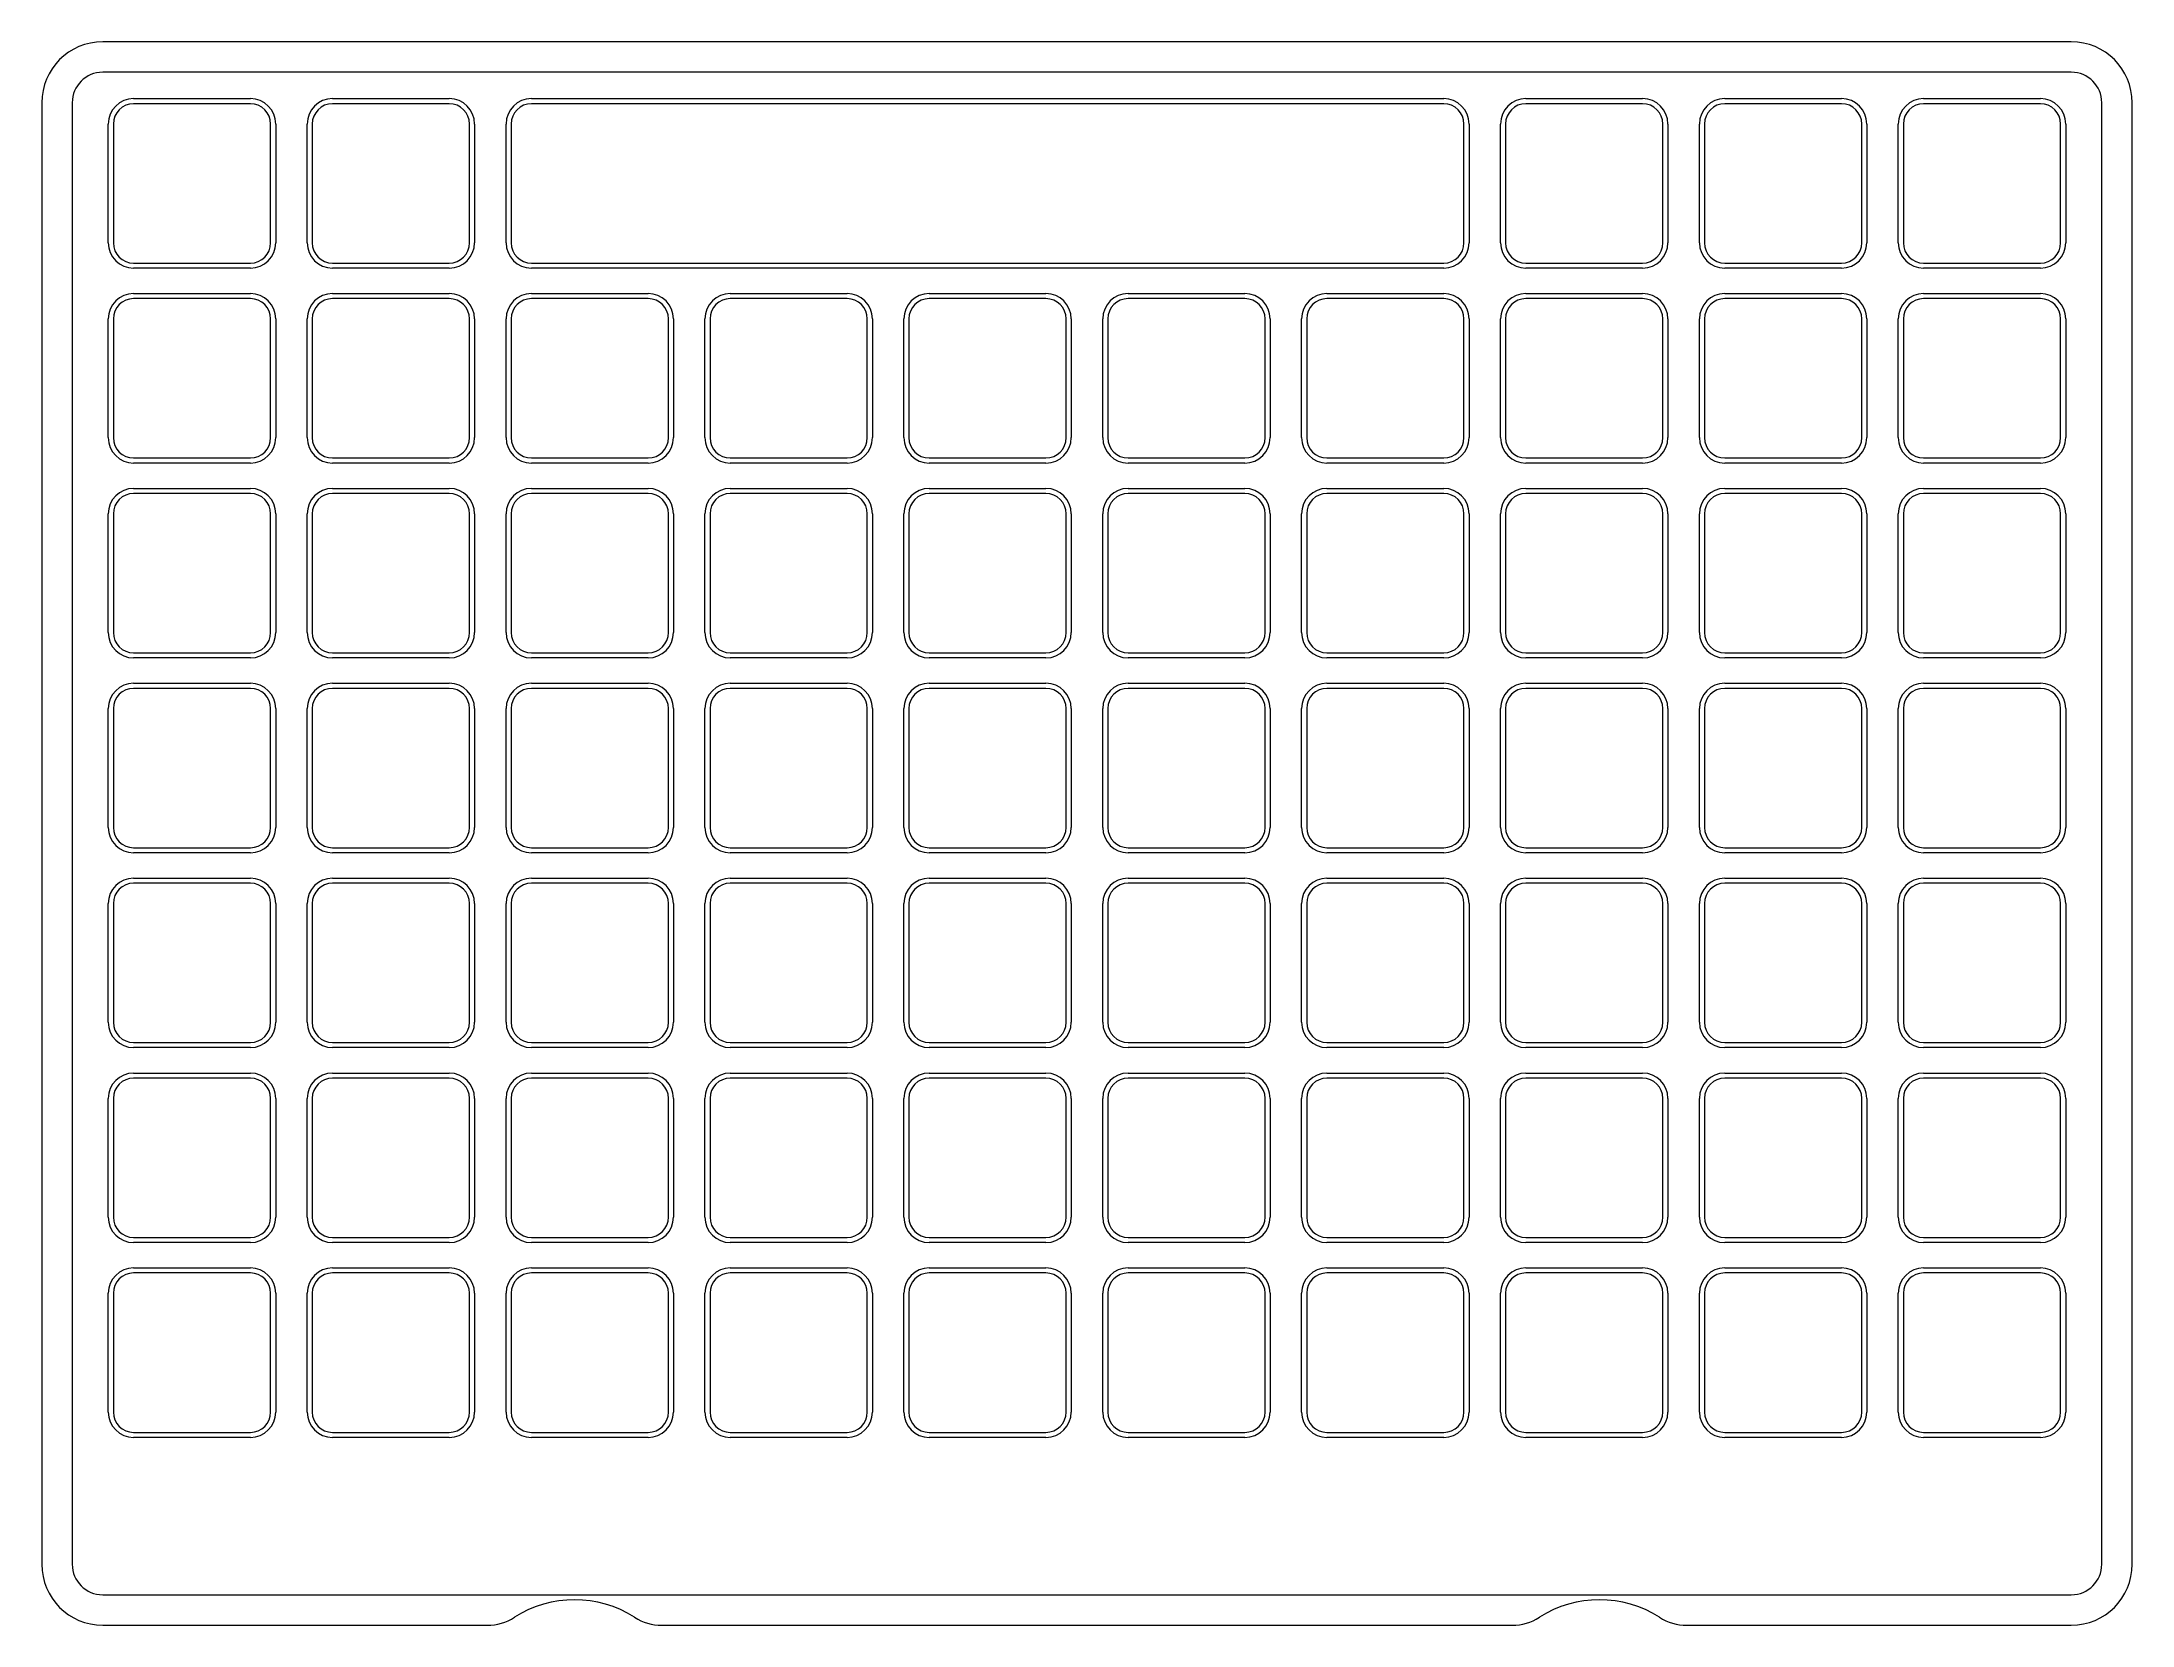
# Model space of a CAD drawing. Header units: millimetres. Extents: x -103 to 103, y -78 to 78.
import ezdxf

# ---------------------------------------------------------------- set-up
doc = ezdxf.new("R2010")
doc.units = ezdxf.units.MM

msp = doc.modelspace()

# ---------------------------------------------------------------- linework, layer by layer
at = {"color": 7, "linetype": 'Continuous', "lineweight": 15}
for p, q in [((97, 78), (-97, 78)), ((97, 75), (-97, 75)), ((-93.95, 72.4), (-82.45, 72.4)), ((-74.35, 72.4), (-62.85, 72.4)), ((-54.75, 72.4), (35.15, 72.4)), ((43.25, 72.4), (54.75, 72.4)), ((62.85, 72.4), (74.35, 72.4)), ((82.45, 72.4), (93.95, 72.4)), ((-103, 72), (-103, -72)), ((-100, 72), (-100, -72)), ((-82.45, 71.9), (-93.95, 71.9)), ((-62.85, 71.9), (-74.35, 71.9)), ((35.15, 71.9), (-54.75, 71.9)), ((54.75, 71.9), (43.25, 71.9)), ((74.35, 71.9), (62.85, 71.9)), ((93.95, 71.9), (82.45, 71.9)), ((100, -72), (100, 72)), ((103, -72), (103, 72)), ((-96.45, 58.2), (-96.45, 69.9)), ((-95.95, 69.9), (-95.95, 58.2)), ((-80.45, 58.2), (-80.45, 69.9)), ((-79.95, 69.9), (-79.95, 58.2)), ((-76.85, 58.2), (-76.85, 69.9)), ((-76.35, 69.9), (-76.35, 58.2)), ((-60.85, 58.2), (-60.85, 69.9)), ((-60.35, 69.9), (-60.35, 58.2)), ((-57.25, 58.2), (-57.25, 69.9)), ((-56.75, 69.9), (-56.75, 58.2)), ((37.15, 58.2), (37.15, 69.9)), ((37.65, 69.9), (37.65, 58.2)), ((40.75, 58.2), (40.75, 69.9)), ((41.25, 69.9), (41.25, 58.2)), ((56.75, 58.2), (56.75, 69.9)), ((57.25, 69.9), (57.25, 58.2)), ((60.35, 58.2), (60.35, 69.9)), ((60.85, 69.9), (60.85, 58.2)), ((76.35, 58.2), (76.35, 69.9)), ((76.85, 69.9), (76.85, 58.2)), ((79.95, 58.2), (79.95, 69.9)), ((80.45, 69.9), (80.45, 58.2)), ((95.95, 58.2), (95.95, 69.9)), ((96.45, 69.9), (96.45, 58.2)), ((-93.95, 56.2), (-82.45, 56.2)), ((-82.45, 55.7), (-93.95, 55.7)), ((-74.35, 56.2), (-62.85, 56.2)), ((-62.85, 55.7), (-74.35, 55.7)), ((-54.75, 56.2), (35.15, 56.2)), ((35.15, 55.7), (-54.75, 55.7)), ((43.25, 56.2), (54.75, 56.2)), ((54.75, 55.7), (43.25, 55.7)), ((62.85, 56.2), (74.35, 56.2)), ((74.35, 55.7), (62.85, 55.7)), ((82.45, 56.2), (93.95, 56.2)), ((93.95, 55.7), (82.45, 55.7)), ((-93.95, 53.2), (-82.45, 53.2)), ((-82.45, 52.7), (-93.95, 52.7)), ((-74.35, 53.2), (-62.85, 53.2)), ((-62.85, 52.7), (-74.35, 52.7)), ((-54.75, 53.2), (-43.25, 53.2)), ((-43.25, 52.7), (-54.75, 52.7)), ((-35.15, 53.2), (-23.65, 53.2)), ((-23.65, 52.7), (-35.15, 52.7)), ((-15.55, 53.2), (-4.05, 53.2)), ((-4.05, 52.7), (-15.55, 52.7)), ((4.05, 53.2), (15.55, 53.2)), ((15.55, 52.7), (4.05, 52.7)), ((23.65, 53.2), (35.15, 53.2)), ((35.15, 52.7), (23.65, 52.7)), ((43.25, 53.2), (54.75, 53.2)), ((54.75, 52.7), (43.25, 52.7)), ((62.85, 53.2), (74.35, 53.2)), ((74.35, 52.7), (62.85, 52.7)), ((82.45, 53.2), (93.95, 53.2)), ((93.95, 52.7), (82.45, 52.7)), ((-96.45, 39), (-96.45, 50.7)), ((-95.95, 50.7), (-95.95, 39)), ((-80.45, 39), (-80.45, 50.7)), ((-79.95, 50.7), (-79.95, 39)), ((-76.85, 39), (-76.85, 50.7)), ((-76.35, 50.7), (-76.35, 39)), ((-60.85, 39), (-60.85, 50.7)), ((-60.35, 50.7), (-60.35, 39)), ((-57.25, 39), (-57.25, 50.7)), ((-56.75, 50.7), (-56.75, 39)), ((-41.25, 39), (-41.25, 50.7)), ((-40.75, 50.7), (-40.75, 39)), ((-37.65, 39), (-37.65, 50.7)), ((-37.15, 50.7), (-37.15, 39)), ((-21.65, 39), (-21.65, 50.7)), ((-21.15, 50.7), (-21.15, 39)), ((-18.05, 39), (-18.05, 50.7)), ((-17.55, 50.7), (-17.55, 39)), ((-2.05, 39), (-2.05, 50.7)), ((-1.55, 50.7), (-1.55, 39)), ((1.55, 39), (1.55, 50.7)), ((2.05, 50.7), (2.05, 39)), ((17.55, 39), (17.55, 50.7)), ((18.05, 50.7), (18.05, 39)), ((21.15, 39), (21.15, 50.7)), ((21.65, 50.7), (21.65, 39)), ((37.15, 39), (37.15, 50.7)), ((37.65, 50.7), (37.65, 39)), ((40.75, 39), (40.75, 50.7)), ((41.25, 50.7), (41.25, 39)), ((56.75, 39), (56.75, 50.7)), ((57.25, 50.7), (57.25, 39)), ((60.35, 39), (60.35, 50.7)), ((60.85, 50.7), (60.85, 39)), ((76.35, 39), (76.35, 50.7)), ((76.85, 50.7), (76.85, 39)), ((79.95, 39), (79.95, 50.7)), ((80.45, 50.7), (80.45, 39)), ((95.95, 39), (95.95, 50.7)), ((96.45, 50.7), (96.45, 39)), ((-93.95, 37), (-82.45, 37)), ((-82.45, 36.5), (-93.95, 36.5)), ((-74.35, 37), (-62.85, 37)), ((-62.85, 36.5), (-74.35, 36.5)), ((-54.75, 37), (-43.25, 37)), ((-43.25, 36.5), (-54.75, 36.5)), ((-35.15, 37), (-23.65, 37)), ((-23.65, 36.5), (-35.15, 36.5)), ((-15.55, 37), (-4.05, 37)), ((-4.05, 36.5), (-15.55, 36.5)), ((4.05, 37), (15.55, 37)), ((15.55, 36.5), (4.05, 36.5)), ((23.65, 37), (35.15, 37)), ((35.15, 36.5), (23.65, 36.5)), ((43.25, 37), (54.75, 37)), ((54.75, 36.5), (43.25, 36.5)), ((62.85, 37), (74.35, 37)), ((74.35, 36.5), (62.85, 36.5)), ((82.45, 37), (93.95, 37)), ((93.95, 36.5), (82.45, 36.5)), ((-93.95, 34), (-82.45, 34)), ((-82.45, 33.5), (-93.95, 33.5)), ((-74.35, 34), (-62.85, 34)), ((-62.85, 33.5), (-74.35, 33.5)), ((-54.75, 34), (-43.25, 34)), ((-43.25, 33.5), (-54.75, 33.5)), ((-35.15, 34), (-23.65, 34)), ((-23.65, 33.5), (-35.15, 33.5)), ((-15.55, 34), (-4.05, 34)), ((-4.05, 33.5), (-15.55, 33.5)), ((4.05, 34), (15.55, 34)), ((15.55, 33.5), (4.05, 33.5)), ((23.65, 34), (35.15, 34)), ((35.15, 33.5), (23.65, 33.5)), ((43.25, 34), (54.75, 34)), ((54.75, 33.5), (43.25, 33.5)), ((62.85, 34), (74.35, 34)), ((74.35, 33.5), (62.85, 33.5)), ((82.45, 34), (93.95, 34)), ((93.95, 33.5), (82.45, 33.5)), ((-96.45, 19.8), (-96.45, 31.5)), ((-95.95, 31.5), (-95.95, 19.8)), ((-80.45, 19.8), (-80.45, 31.5)), ((-79.95, 31.5), (-79.95, 19.8)), ((-76.85, 19.8), (-76.85, 31.5)), ((-76.35, 31.5), (-76.35, 19.8)), ((-60.85, 19.8), (-60.85, 31.5)), ((-60.35, 31.5), (-60.35, 19.8)), ((-57.25, 19.8), (-57.25, 31.5)), ((-56.75, 31.5), (-56.75, 19.8)), ((-41.25, 19.8), (-41.25, 31.5)), ((-40.75, 31.5), (-40.75, 19.8)), ((-37.65, 19.8), (-37.65, 31.5)), ((-37.15, 31.5), (-37.15, 19.8)), ((-21.65, 19.8), (-21.65, 31.5)), ((-21.15, 31.5), (-21.15, 19.8)), ((-18.05, 19.8), (-18.05, 31.5)), ((-17.55, 31.5), (-17.55, 19.8)), ((-2.05, 19.8), (-2.05, 31.5)), ((-1.55, 31.5), (-1.55, 19.8)), ((1.55, 19.8), (1.55, 31.5)), ((2.05, 31.5), (2.05, 19.8)), ((17.55, 19.8), (17.55, 31.5)), ((18.05, 31.5), (18.05, 19.8)), ((21.15, 19.8), (21.15, 31.5)), ((21.65, 31.5), (21.65, 19.8)), ((37.15, 19.8), (37.15, 31.5)), ((37.65, 31.5), (37.65, 19.8)), ((40.75, 19.8), (40.75, 31.5)), ((41.25, 31.5), (41.25, 19.8)), ((56.75, 19.8), (56.75, 31.5)), ((57.25, 31.5), (57.25, 19.8)), ((60.35, 19.8), (60.35, 31.5)), ((60.85, 31.5), (60.85, 19.8)), ((76.35, 19.8), (76.35, 31.5)), ((76.85, 31.5), (76.85, 19.8)), ((79.95, 19.8), (79.95, 31.5)), ((80.45, 31.5), (80.45, 19.8)), ((95.95, 19.8), (95.95, 31.5)), ((96.45, 31.5), (96.45, 19.8)), ((-93.95, 17.8), (-82.45, 17.8)), ((-82.45, 17.3), (-93.95, 17.3)), ((-74.35, 17.8), (-62.85, 17.8)), ((-62.85, 17.3), (-74.35, 17.3)), ((-54.75, 17.8), (-43.25, 17.8)), ((-43.25, 17.3), (-54.75, 17.3)), ((-35.15, 17.8), (-23.65, 17.8)), ((-23.65, 17.3), (-35.15, 17.3)), ((-15.55, 17.8), (-4.05, 17.8)), ((-4.05, 17.3), (-15.55, 17.3)), ((4.05, 17.8), (15.55, 17.8)), ((15.55, 17.3), (4.05, 17.3)), ((23.65, 17.8), (35.15, 17.8)), ((35.15, 17.3), (23.65, 17.3)), ((43.25, 17.8), (54.75, 17.8)), ((54.75, 17.3), (43.25, 17.3)), ((62.85, 17.8), (74.35, 17.8)), ((74.35, 17.3), (62.85, 17.3)), ((82.45, 17.8), (93.95, 17.8)), ((93.95, 17.3), (82.45, 17.3)), ((-93.95, 14.8), (-82.45, 14.8)), ((-74.35, 14.8), (-62.85, 14.8)), ((-54.75, 14.8), (-43.25, 14.8)), ((-35.15, 14.8), (-23.65, 14.8)), ((-15.55, 14.8), (-4.05, 14.8)), ((4.05, 14.8), (15.55, 14.8)), ((23.65, 14.8), (35.15, 14.8)), ((43.25, 14.8), (54.75, 14.8)), ((62.85, 14.8), (74.35, 14.8)), ((82.45, 14.8), (93.95, 14.8)), ((-82.45, 14.3), (-93.95, 14.3)), ((-62.85, 14.3), (-74.35, 14.3)), ((-43.25, 14.3), (-54.75, 14.3)), ((-23.65, 14.3), (-35.15, 14.3)), ((-4.05, 14.3), (-15.55, 14.3)), ((15.55, 14.3), (4.05, 14.3)), ((35.15, 14.3), (23.65, 14.3)), ((54.75, 14.3), (43.25, 14.3)), ((74.35, 14.3), (62.85, 14.3)), ((93.95, 14.3), (82.45, 14.3)), ((-96.45, 0.6), (-96.45, 12.3)), ((-95.95, 12.3), (-95.95, 0.6)), ((-80.45, 0.6), (-80.45, 12.3)), ((-79.95, 12.3), (-79.95, 0.6)), ((-76.85, 0.6), (-76.85, 12.3)), ((-76.35, 12.3), (-76.35, 0.6)), ((-60.85, 0.6), (-60.85, 12.3)), ((-60.35, 12.3), (-60.35, 0.6)), ((-57.25, 0.6), (-57.25, 12.3)), ((-56.75, 12.3), (-56.75, 0.6)), ((-41.25, 0.6), (-41.25, 12.3)), ((-40.75, 12.3), (-40.75, 0.6)), ((-37.65, 0.6), (-37.65, 12.3)), ((-37.15, 12.3), (-37.15, 0.6)), ((-21.65, 0.6), (-21.65, 12.3)), ((-21.15, 12.3), (-21.15, 0.6)), ((-18.05, 0.6), (-18.05, 12.3)), ((-17.55, 12.3), (-17.55, 0.6)), ((-2.05, 0.6), (-2.05, 12.3)), ((-1.55, 12.3), (-1.55, 0.6)), ((1.55, 0.6), (1.55, 12.3)), ((2.05, 12.3), (2.05, 0.6)), ((17.55, 0.6), (17.55, 12.3)), ((18.05, 12.3), (18.05, 0.6)), ((21.15, 0.6), (21.15, 12.3)), ((21.65, 12.3), (21.65, 0.6)), ((37.15, 0.6), (37.15, 12.3)), ((37.65, 12.3), (37.65, 0.6)), ((40.75, 0.6), (40.75, 12.3)), ((41.25, 12.3), (41.25, 0.6)), ((56.75, 0.6), (56.75, 12.3)), ((57.25, 12.3), (57.25, 0.6)), ((60.35, 0.6), (60.35, 12.3)), ((60.85, 12.3), (60.85, 0.6)), ((76.35, 0.6), (76.35, 12.3)), ((76.85, 12.3), (76.85, 0.6)), ((79.95, 0.6), (79.95, 12.3)), ((80.45, 12.3), (80.45, 0.6)), ((95.95, 0.6), (95.95, 12.3)), ((96.45, 12.3), (96.45, 0.6)), ((-93.95, -1.4), (-82.45, -1.4)), ((-82.45, -1.9), (-93.95, -1.9)), ((-74.35, -1.4), (-62.85, -1.4)), ((-62.85, -1.9), (-74.35, -1.9)), ((-54.75, -1.4), (-43.25, -1.4)), ((-43.25, -1.9), (-54.75, -1.9)), ((-35.15, -1.4), (-23.65, -1.4)), ((-23.65, -1.9), (-35.15, -1.9)), ((-15.55, -1.4), (-4.05, -1.4)), ((-4.05, -1.9), (-15.55, -1.9)), ((4.05, -1.4), (15.55, -1.4)), ((15.55, -1.9), (4.05, -1.9)), ((23.65, -1.4), (35.15, -1.4)), ((35.15, -1.9), (23.65, -1.9)), ((43.25, -1.4), (54.75, -1.4)), ((54.75, -1.9), (43.25, -1.9)), ((62.85, -1.4), (74.35, -1.4)), ((74.35, -1.9), (62.85, -1.9)), ((82.45, -1.4), (93.95, -1.4)), ((93.95, -1.9), (82.45, -1.9)), ((-93.95, -4.4), (-82.45, -4.4)), ((-82.45, -4.9), (-93.95, -4.9)), ((-74.35, -4.4), (-62.85, -4.4)), ((-62.85, -4.9), (-74.35, -4.9)), ((-54.75, -4.4), (-43.25, -4.4)), ((-43.25, -4.9), (-54.75, -4.9)), ((-35.15, -4.4), (-23.65, -4.4)), ((-23.65, -4.9), (-35.15, -4.9)), ((-15.55, -4.4), (-4.05, -4.4)), ((-4.05, -4.9), (-15.55, -4.9)), ((4.05, -4.4), (15.55, -4.4)), ((15.55, -4.9), (4.05, -4.9)), ((23.65, -4.4), (35.15, -4.4)), ((35.15, -4.9), (23.65, -4.9)), ((43.25, -4.4), (54.75, -4.4)), ((54.75, -4.9), (43.25, -4.9)), ((62.85, -4.4), (74.35, -4.4)), ((74.35, -4.9), (62.85, -4.9)), ((82.45, -4.4), (93.95, -4.4)), ((93.95, -4.9), (82.45, -4.9)), ((-96.45, -18.6), (-96.45, -6.9)), ((-95.95, -6.9), (-95.95, -18.6)), ((-80.45, -18.6), (-80.45, -6.9)), ((-79.95, -6.9), (-79.95, -18.6)), ((-76.85, -18.6), (-76.85, -6.9)), ((-76.35, -6.9), (-76.35, -18.6)), ((-60.85, -18.6), (-60.85, -6.9)), ((-60.35, -6.9), (-60.35, -18.6)), ((-57.25, -18.6), (-57.25, -6.9)), ((-56.75, -6.9), (-56.75, -18.6)), ((-41.25, -18.6), (-41.25, -6.9)), ((-40.75, -6.9), (-40.75, -18.6)), ((-37.65, -18.6), (-37.65, -6.9)), ((-37.15, -6.9), (-37.15, -18.6)), ((-21.65, -18.6), (-21.65, -6.9)), ((-21.15, -6.9), (-21.15, -18.6)), ((-18.05, -18.6), (-18.05, -6.9)), ((-17.55, -6.9), (-17.55, -18.6)), ((-2.05, -18.6), (-2.05, -6.9)), ((-1.55, -6.9), (-1.55, -18.6)), ((1.55, -18.6), (1.55, -6.9)), ((2.05, -6.9), (2.05, -18.6)), ((17.55, -18.6), (17.55, -6.9)), ((18.05, -6.9), (18.05, -18.6)), ((21.15, -18.6), (21.15, -6.9)), ((21.65, -6.9), (21.65, -18.6)), ((37.15, -18.6), (37.15, -6.9)), ((37.65, -6.9), (37.65, -18.6)), ((40.75, -18.6), (40.75, -6.9)), ((41.25, -6.9), (41.25, -18.6)), ((56.75, -18.6), (56.75, -6.9)), ((57.25, -6.9), (57.25, -18.6)), ((60.35, -18.6), (60.35, -6.9)), ((60.85, -6.9), (60.85, -18.6)), ((76.35, -18.6), (76.35, -6.9)), ((76.85, -6.9), (76.85, -18.6)), ((79.95, -18.6), (79.95, -6.9)), ((80.45, -6.9), (80.45, -18.6)), ((95.95, -18.6), (95.95, -6.9)), ((96.45, -6.9), (96.45, -18.6)), ((-93.95, -20.6), (-82.45, -20.6)), ((-82.45, -21.1), (-93.95, -21.1)), ((-74.35, -20.6), (-62.85, -20.6)), ((-62.85, -21.1), (-74.35, -21.1)), ((-54.75, -20.6), (-43.25, -20.6)), ((-43.25, -21.1), (-54.75, -21.1)), ((-35.15, -20.6), (-23.65, -20.6)), ((-23.65, -21.1), (-35.15, -21.1)), ((-15.55, -20.6), (-4.05, -20.6)), ((-4.05, -21.1), (-15.55, -21.1)), ((4.05, -20.6), (15.55, -20.6)), ((15.55, -21.1), (4.05, -21.1)), ((23.65, -20.6), (35.15, -20.6)), ((35.15, -21.1), (23.65, -21.1)), ((43.25, -20.6), (54.75, -20.6)), ((54.75, -21.1), (43.25, -21.1)), ((62.85, -20.6), (74.35, -20.6)), ((74.35, -21.1), (62.85, -21.1)), ((82.45, -20.6), (93.95, -20.6)), ((93.95, -21.1), (82.45, -21.1)), ((-93.95, -23.6), (-82.45, -23.6)), ((-82.45, -24.1), (-93.95, -24.1)), ((-74.35, -23.6), (-62.85, -23.6)), ((-62.85, -24.1), (-74.35, -24.1)), ((-54.75, -23.6), (-43.25, -23.6)), ((-43.25, -24.1), (-54.75, -24.1)), ((-35.15, -23.6), (-23.65, -23.6)), ((-23.65, -24.1), (-35.15, -24.1)), ((-15.55, -23.6), (-4.05, -23.6)), ((-4.05, -24.1), (-15.55, -24.1)), ((4.05, -23.6), (15.55, -23.6)), ((15.55, -24.1), (4.05, -24.1)), ((23.65, -23.6), (35.15, -23.6)), ((35.15, -24.1), (23.65, -24.1)), ((43.25, -23.6), (54.75, -23.6)), ((54.75, -24.1), (43.25, -24.1)), ((62.85, -23.6), (74.35, -23.6)), ((74.35, -24.1), (62.85, -24.1)), ((82.45, -23.6), (93.95, -23.6)), ((93.95, -24.1), (82.45, -24.1)), ((-96.45, -37.8), (-96.45, -26.1)), ((-95.95, -26.1), (-95.95, -37.8)), ((-80.45, -37.8), (-80.45, -26.1)), ((-79.95, -26.1), (-79.95, -37.8)), ((-76.85, -37.8), (-76.85, -26.1)), ((-76.35, -26.1), (-76.35, -37.8)), ((-60.85, -37.8), (-60.85, -26.1)), ((-60.35, -26.1), (-60.35, -37.8)), ((-57.25, -37.8), (-57.25, -26.1)), ((-56.75, -26.1), (-56.75, -37.8)), ((-41.25, -37.8), (-41.25, -26.1)), ((-40.75, -26.1), (-40.75, -37.8)), ((-37.65, -37.8), (-37.65, -26.1)), ((-37.15, -26.1), (-37.15, -37.8)), ((-21.65, -37.8), (-21.65, -26.1)), ((-21.15, -26.1), (-21.15, -37.8)), ((-18.05, -37.8), (-18.05, -26.1)), ((-17.55, -26.1), (-17.55, -37.8)), ((-2.05, -37.8), (-2.05, -26.1)), ((-1.55, -26.1), (-1.55, -37.8)), ((1.55, -37.8), (1.55, -26.1)), ((2.05, -26.1), (2.05, -37.8)), ((17.55, -37.8), (17.55, -26.1)), ((18.05, -26.1), (18.05, -37.8)), ((21.15, -37.8), (21.15, -26.1)), ((21.65, -26.1), (21.65, -37.8)), ((37.15, -37.8), (37.15, -26.1)), ((37.65, -26.1), (37.65, -37.8)), ((40.75, -37.8), (40.75, -26.1)), ((41.25, -26.1), (41.25, -37.8)), ((56.75, -37.8), (56.75, -26.1)), ((57.25, -26.1), (57.25, -37.8)), ((60.35, -37.8), (60.35, -26.1)), ((60.85, -26.1), (60.85, -37.8)), ((76.35, -37.8), (76.35, -26.1)), ((76.85, -26.1), (76.85, -37.8)), ((79.95, -37.8), (79.95, -26.1)), ((80.45, -26.1), (80.45, -37.8)), ((95.95, -37.8), (95.95, -26.1)), ((96.45, -26.1), (96.45, -37.8)), ((-93.95, -39.8), (-82.45, -39.8)), ((-82.45, -40.3), (-93.95, -40.3)), ((-74.35, -39.8), (-62.85, -39.8)), ((-62.85, -40.3), (-74.35, -40.3)), ((-54.75, -39.8), (-43.25, -39.8)), ((-43.25, -40.3), (-54.75, -40.3)), ((-35.15, -39.8), (-23.65, -39.8)), ((-23.65, -40.3), (-35.15, -40.3)), ((-15.55, -39.8), (-4.05, -39.8)), ((-4.05, -40.3), (-15.55, -40.3)), ((4.05, -39.8), (15.55, -39.8)), ((15.55, -40.3), (4.05, -40.3)), ((23.65, -39.8), (35.15, -39.8)), ((35.15, -40.3), (23.65, -40.3)), ((43.25, -39.8), (54.75, -39.8)), ((54.75, -40.3), (43.25, -40.3)), ((62.85, -39.8), (74.35, -39.8)), ((74.35, -40.3), (62.85, -40.3)), ((82.45, -39.8), (93.95, -39.8)), ((93.95, -40.3), (82.45, -40.3)), ((-93.95, -42.8), (-82.45, -42.8)), ((-74.35, -42.8), (-62.85, -42.8)), ((-54.75, -42.8), (-43.25, -42.8)), ((-35.15, -42.8), (-23.65, -42.8)), ((-15.55, -42.8), (-4.05, -42.8)), ((4.05, -42.8), (15.55, -42.8)), ((23.65, -42.8), (35.15, -42.8)), ((43.25, -42.8), (54.75, -42.8)), ((62.85, -42.8), (74.35, -42.8)), ((82.45, -42.8), (93.95, -42.8)), ((-96.45, -57), (-96.45, -45.3)), ((-95.95, -45.3), (-95.95, -57)), ((-82.45, -43.3), (-93.95, -43.3)), ((-80.45, -57), (-80.45, -45.3)), ((-79.95, -45.3), (-79.95, -57)), ((-76.85, -57), (-76.85, -45.3)), ((-76.35, -45.3), (-76.35, -57)), ((-62.85, -43.3), (-74.35, -43.3)), ((-60.85, -57), (-60.85, -45.3)), ((-60.35, -45.3), (-60.35, -57)), ((-57.25, -57), (-57.25, -45.3)), ((-56.75, -45.3), (-56.75, -57)), ((-43.25, -43.3), (-54.75, -43.3)), ((-41.25, -57), (-41.25, -45.3)), ((-40.75, -45.3), (-40.75, -57)), ((-37.65, -57), (-37.65, -45.3)), ((-37.15, -45.3), (-37.15, -57)), ((-23.65, -43.3), (-35.15, -43.3)), ((-21.65, -57), (-21.65, -45.3)), ((-21.15, -45.3), (-21.15, -57)), ((-18.05, -57), (-18.05, -45.3)), ((-17.55, -45.3), (-17.55, -57)), ((-4.05, -43.3), (-15.55, -43.3)), ((-2.05, -57), (-2.05, -45.3)), ((-1.55, -45.3), (-1.55, -57)), ((1.55, -57), (1.55, -45.3)), ((2.05, -45.3), (2.05, -57)), ((15.55, -43.3), (4.05, -43.3)), ((17.55, -57), (17.55, -45.3)), ((18.05, -45.3), (18.05, -57)), ((21.15, -57), (21.15, -45.3)), ((21.65, -45.3), (21.65, -57)), ((35.15, -43.3), (23.65, -43.3)), ((37.15, -57), (37.15, -45.3)), ((37.65, -45.3), (37.65, -57)), ((40.75, -57), (40.75, -45.3)), ((41.25, -45.3), (41.25, -57)), ((54.75, -43.3), (43.25, -43.3)), ((56.75, -57), (56.75, -45.3)), ((57.25, -45.3), (57.25, -57)), ((60.35, -57), (60.35, -45.3)), ((60.85, -45.3), (60.85, -57)), ((74.35, -43.3), (62.85, -43.3)), ((76.35, -57), (76.35, -45.3)), ((76.85, -45.3), (76.85, -57)), ((79.95, -57), (79.95, -45.3)), ((80.45, -45.3), (80.45, -57)), ((93.95, -43.3), (82.45, -43.3)), ((95.95, -57), (95.95, -45.3)), ((96.45, -45.3), (96.45, -57)), ((-93.95, -59), (-82.45, -59)), ((-82.45, -59.5), (-93.95, -59.5)), ((-74.35, -59), (-62.85, -59)), ((-62.85, -59.5), (-74.35, -59.5)), ((-54.75, -59), (-43.25, -59)), ((-43.25, -59.5), (-54.75, -59.5)), ((-35.15, -59), (-23.65, -59)), ((-23.65, -59.5), (-35.15, -59.5)), ((-15.55, -59), (-4.05, -59)), ((-4.05, -59.5), (-15.55, -59.5)), ((4.05, -59), (15.55, -59)), ((15.55, -59.5), (4.05, -59.5)), ((23.65, -59), (35.15, -59)), ((35.15, -59.5), (23.65, -59.5)), ((43.25, -59), (54.75, -59)), ((54.75, -59.5), (43.25, -59.5)), ((62.85, -59), (74.35, -59)), ((74.35, -59.5), (62.85, -59.5)), ((82.45, -59), (93.95, -59)), ((93.95, -59.5), (82.45, -59.5)), ((-97, -75), (97, -75)), ((-97, -78), (-59.1, -78)), ((-41.9, -78), (41.9, -78)), ((59.1, -78), (97, -78))]:
    msp.add_line(p, q, dxfattribs=at)
for centre, radius, start, end in [((-97, 72), 6, 90, 180), ((97, 72), 6, 0, 90), ((-97, 72), 3, 90, 180), ((97, 72), 3, 0, 90), ((-93.95, 69.9), 2.5, 90, 180), ((-82.45, 69.9), 2.5, 0, 90), ((-74.35, 69.9), 2.5, 90, 180), ((-62.85, 69.9), 2.5, 0, 90), ((-54.75, 69.9), 2.5, 90, 180), ((35.15, 69.9), 2.5, 0, 90), ((43.25, 69.9), 2.5, 90, 180), ((54.75, 69.9), 2.5, 0, 90), ((62.85, 69.9), 2.5, 90, 180), ((74.35, 69.9), 2.5, 0, 90), ((82.45, 69.9), 2.5, 90, 180), ((93.95, 69.9), 2.5, 0, 90), ((-93.95, 69.9), 2, 90, 180), ((-82.45, 69.9), 2, 0, 90), ((-74.35, 69.9), 2, 90, 180), ((-62.85, 69.9), 2, 0, 90), ((-54.75, 69.9), 2, 90, 180), ((35.15, 69.9), 2, 0, 90), ((43.25, 69.9), 2, 90, 180), ((54.75, 69.9), 2, 0, 90), ((62.85, 69.9), 2, 90, 180), ((74.35, 69.9), 2, 0, 90), ((82.45, 69.9), 2, 90, 180), ((93.95, 69.9), 2, 0, 90), ((-93.95, 58.2), 2.5, 180, 270), ((-93.95, 58.2), 2, 180, 270), ((-82.45, 58.2), 2.5, 270, 0), ((-82.45, 58.2), 2, 270, 0), ((-74.35, 58.2), 2.5, 180, 270), ((-74.35, 58.2), 2, 180, 270), ((-62.85, 58.2), 2.5, 270, 0), ((-62.85, 58.2), 2, 270, 0), ((-54.75, 58.2), 2.5, 180, 270), ((-54.75, 58.2), 2, 180, 270), ((35.15, 58.2), 2.5, 270, 0), ((35.15, 58.2), 2, 270, 0), ((43.25, 58.2), 2.5, 180, 270), ((43.25, 58.2), 2, 180, 270), ((54.75, 58.2), 2.5, 270, 0), ((54.75, 58.2), 2, 270, 0), ((62.85, 58.2), 2.5, 180, 270), ((62.85, 58.2), 2, 180, 270), ((74.35, 58.2), 2.5, 270, 0), ((74.35, 58.2), 2, 270, 0), ((82.45, 58.2), 2.5, 180, 270), ((82.45, 58.2), 2, 180, 270), ((93.95, 58.2), 2.5, 270, 0), ((93.95, 58.2), 2, 270, 0), ((-93.95, 50.7), 2.5, 90, 180), ((-93.95, 50.7), 2, 90, 180), ((-82.45, 50.7), 2.5, 0, 90), ((-82.45, 50.7), 2, 0, 90), ((-74.35, 50.7), 2.5, 90, 180), ((-74.35, 50.7), 2, 90, 180), ((-62.85, 50.7), 2.5, 0, 90), ((-62.85, 50.7), 2, 0, 90), ((-54.75, 50.7), 2.5, 90, 180), ((-54.75, 50.7), 2, 90, 180), ((-43.25, 50.7), 2.5, 0, 90), ((-43.25, 50.7), 2, 0, 90), ((-35.15, 50.7), 2.5, 90, 180), ((-35.15, 50.7), 2, 90, 180), ((-23.65, 50.7), 2.5, 0, 90), ((-23.65, 50.7), 2, 0, 90), ((-15.55, 50.7), 2.5, 90, 180), ((-15.55, 50.7), 2, 90, 180), ((-4.05, 50.7), 2.5, 0, 90), ((-4.05, 50.7), 2, 0, 90), ((4.05, 50.7), 2.5, 90, 180), ((4.05, 50.7), 2, 90, 180), ((15.55, 50.7), 2.5, 0, 90), ((15.55, 50.7), 2, 0, 90), ((23.65, 50.7), 2.5, 90, 180), ((23.65, 50.7), 2, 90, 180), ((35.15, 50.7), 2.5, 0, 90), ((35.15, 50.7), 2, 0, 90), ((43.25, 50.7), 2.5, 90, 180), ((43.25, 50.7), 2, 90, 180), ((54.75, 50.7), 2.5, 0, 90), ((54.75, 50.7), 2, 0, 90), ((62.85, 50.7), 2.5, 90, 180), ((62.85, 50.7), 2, 90, 180), ((74.35, 50.7), 2.5, 0, 90), ((74.35, 50.7), 2, 0, 90), ((82.45, 50.7), 2.5, 90, 180), ((82.45, 50.7), 2, 90, 180), ((93.95, 50.7), 2.5, 0, 90), ((93.95, 50.7), 2, 0, 90), ((-93.95, 39), 2.5, 180, 270), ((-93.95, 39), 2, 180, 270), ((-82.45, 39), 2.5, 270, 0), ((-82.45, 39), 2, 270, 0), ((-74.35, 39), 2.5, 180, 270), ((-74.35, 39), 2, 180, 270), ((-62.85, 39), 2.5, 270, 0), ((-62.85, 39), 2, 270, 0), ((-54.75, 39), 2.5, 180, 270), ((-54.75, 39), 2, 180, 270), ((-43.25, 39), 2.5, 270, 0), ((-43.25, 39), 2, 270, 0), ((-35.15, 39), 2.5, 180, 270), ((-35.15, 39), 2, 180, 270), ((-23.65, 39), 2.5, 270, 0), ((-23.65, 39), 2, 270, 0), ((-15.55, 39), 2.5, 180, 270), ((-15.55, 39), 2, 180, 270), ((-4.05, 39), 2.5, 270, 0), ((-4.05, 39), 2, 270, 0), ((4.05, 39), 2.5, 180, 270), ((4.05, 39), 2, 180, 270), ((15.55, 39), 2.5, 270, 0), ((15.55, 39), 2, 270, 0), ((23.65, 39), 2.5, 180, 270), ((23.65, 39), 2, 180, 270), ((35.15, 39), 2.5, 270, 0), ((35.15, 39), 2, 270, 0), ((43.25, 39), 2.5, 180, 270), ((43.25, 39), 2, 180, 270), ((54.75, 39), 2.5, 270, 0), ((54.75, 39), 2, 270, 0), ((62.85, 39), 2.5, 180, 270), ((62.85, 39), 2, 180, 270), ((74.35, 39), 2.5, 270, 0), ((74.35, 39), 2, 270, 0), ((82.45, 39), 2.5, 180, 270), ((82.45, 39), 2, 180, 270), ((93.95, 39), 2.5, 270, 0), ((93.95, 39), 2, 270, 0), ((-93.95, 31.5), 2.5, 90, 180), ((-93.95, 31.5), 2, 90, 180), ((-82.45, 31.5), 2.5, 0, 90), ((-82.45, 31.5), 2, 0, 90), ((-74.35, 31.5), 2.5, 90, 180), ((-74.35, 31.5), 2, 90, 180), ((-62.85, 31.5), 2.5, 0, 90), ((-62.85, 31.5), 2, 0, 90), ((-54.75, 31.5), 2.5, 90, 180), ((-54.75, 31.5), 2, 90, 180), ((-43.25, 31.5), 2.5, 0, 90), ((-43.25, 31.5), 2, 0, 90), ((-35.15, 31.5), 2.5, 90, 180), ((-35.15, 31.5), 2, 90, 180), ((-23.65, 31.5), 2.5, 0, 90), ((-23.65, 31.5), 2, 0, 90), ((-15.55, 31.5), 2.5, 90, 180), ((-15.55, 31.5), 2, 90, 180), ((-4.05, 31.5), 2.5, 0, 90), ((-4.05, 31.5), 2, 0, 90), ((4.05, 31.5), 2.5, 90, 180), ((4.05, 31.5), 2, 90, 180), ((15.55, 31.5), 2.5, 0, 90), ((15.55, 31.5), 2, 0, 90), ((23.65, 31.5), 2.5, 90, 180), ((23.65, 31.5), 2, 90, 180), ((35.15, 31.5), 2.5, 0, 90), ((35.15, 31.5), 2, 0, 90), ((43.25, 31.5), 2.5, 90, 180), ((43.25, 31.5), 2, 90, 180), ((54.75, 31.5), 2.5, 0, 90), ((54.75, 31.5), 2, 0, 90), ((62.85, 31.5), 2.5, 90, 180), ((62.85, 31.5), 2, 90, 180), ((74.35, 31.5), 2.5, 0, 90), ((74.35, 31.5), 2, 0, 90), ((82.45, 31.5), 2.5, 90, 180), ((82.45, 31.5), 2, 90, 180), ((93.95, 31.5), 2.5, 0, 90), ((93.95, 31.5), 2, 0, 90), ((-93.95, 19.8), 2.5, 180, 270), ((-93.95, 19.8), 2, 180, 270), ((-82.45, 19.8), 2.5, 270, 0), ((-82.45, 19.8), 2, 270, 0), ((-74.35, 19.8), 2.5, 180, 270), ((-74.35, 19.8), 2, 180, 270), ((-62.85, 19.8), 2.5, 270, 0), ((-62.85, 19.8), 2, 270, 0), ((-54.75, 19.8), 2.5, 180, 270), ((-54.75, 19.8), 2, 180, 270), ((-43.25, 19.8), 2.5, 270, 0), ((-43.25, 19.8), 2, 270, 0), ((-35.15, 19.8), 2.5, 180, 270), ((-35.15, 19.8), 2, 180, 270), ((-23.65, 19.8), 2.5, 270, 0), ((-23.65, 19.8), 2, 270, 0), ((-15.55, 19.8), 2.5, 180, 270), ((-15.55, 19.8), 2, 180, 270), ((-4.05, 19.8), 2.5, 270, 0), ((-4.05, 19.8), 2, 270, 0), ((4.05, 19.8), 2.5, 180, 270), ((4.05, 19.8), 2, 180, 270), ((15.55, 19.8), 2.5, 270, 0), ((15.55, 19.8), 2, 270, 0), ((23.65, 19.8), 2.5, 180, 270), ((23.65, 19.8), 2, 180, 270), ((35.15, 19.8), 2.5, 270, 0), ((35.15, 19.8), 2, 270, 0), ((43.25, 19.8), 2.5, 180, 270), ((43.25, 19.8), 2, 180, 270), ((54.75, 19.8), 2.5, 270, 0), ((54.75, 19.8), 2, 270, 0), ((62.85, 19.8), 2.5, 180, 270), ((62.85, 19.8), 2, 180, 270), ((74.35, 19.8), 2.5, 270, 0), ((74.35, 19.8), 2, 270, 0), ((82.45, 19.8), 2.5, 180, 270), ((82.45, 19.8), 2, 180, 270), ((93.95, 19.8), 2.5, 270, 0), ((93.95, 19.8), 2, 270, 0), ((-93.95, 12.3), 2.5, 90, 180), ((-82.45, 12.3), 2.5, 0, 90), ((-74.35, 12.3), 2.5, 90, 180), ((-62.85, 12.3), 2.5, 0, 90), ((-54.75, 12.3), 2.5, 90, 180), ((-43.25, 12.3), 2.5, 0, 90), ((-35.15, 12.3), 2.5, 90, 180), ((-23.65, 12.3), 2.5, 0, 90), ((-15.55, 12.3), 2.5, 90, 180), ((-4.05, 12.3), 2.5, 0, 90), ((4.05, 12.3), 2.5, 90, 180), ((15.55, 12.3), 2.5, 0, 90), ((23.65, 12.3), 2.5, 90, 180), ((35.15, 12.3), 2.5, 0, 90), ((43.25, 12.3), 2.5, 90, 180), ((54.75, 12.3), 2.5, 0, 90), ((62.85, 12.3), 2.5, 90, 180), ((74.35, 12.3), 2.5, 0, 90), ((82.45, 12.3), 2.5, 90, 180), ((93.95, 12.3), 2.5, 0, 90), ((-93.95, 12.3), 2, 90, 180), ((-82.45, 12.3), 2, 0, 90), ((-74.35, 12.3), 2, 90, 180), ((-62.85, 12.3), 2, 0, 90), ((-54.75, 12.3), 2, 90, 180), ((-43.25, 12.3), 2, 0, 90), ((-35.15, 12.3), 2, 90, 180), ((-23.65, 12.3), 2, 0, 90), ((-15.55, 12.3), 2, 90, 180), ((-4.05, 12.3), 2, 0, 90), ((4.05, 12.3), 2, 90, 180), ((15.55, 12.3), 2, 0, 90), ((23.65, 12.3), 2, 90, 180), ((35.15, 12.3), 2, 0, 90), ((43.25, 12.3), 2, 90, 180), ((54.75, 12.3), 2, 0, 90), ((62.85, 12.3), 2, 90, 180), ((74.35, 12.3), 2, 0, 90), ((82.45, 12.3), 2, 90, 180), ((93.95, 12.3), 2, 0, 90), ((-93.95, 0.6), 2.5, 180, 270), ((-93.95, 0.6), 2, 180, 270), ((-82.45, 0.6), 2.5, 270, 0), ((-82.45, 0.6), 2, 270, 0), ((-74.35, 0.6), 2.5, 180, 270), ((-74.35, 0.6), 2, 180, 270), ((-62.85, 0.6), 2.5, 270, 0), ((-62.85, 0.6), 2, 270, 0), ((-54.75, 0.6), 2.5, 180, 270), ((-54.75, 0.6), 2, 180, 270), ((-43.25, 0.6), 2.5, 270, 0), ((-43.25, 0.6), 2, 270, 0), ((-35.15, 0.6), 2.5, 180, 270), ((-35.15, 0.6), 2, 180, 270), ((-23.65, 0.6), 2.5, 270, 0), ((-23.65, 0.6), 2, 270, 0), ((-15.55, 0.6), 2.5, 180, 270), ((-15.55, 0.6), 2, 180, 270), ((-4.05, 0.6), 2.5, 270, 0), ((-4.05, 0.6), 2, 270, 0), ((4.05, 0.6), 2.5, 180, 270), ((4.05, 0.6), 2, 180, 270), ((15.55, 0.6), 2.5, 270, 0), ((15.55, 0.6), 2, 270, 0), ((23.65, 0.6), 2.5, 180, 270), ((23.65, 0.6), 2, 180, 270), ((35.15, 0.6), 2.5, 270, 0), ((35.15, 0.6), 2, 270, 0), ((43.25, 0.6), 2.5, 180, 270), ((43.25, 0.6), 2, 180, 270), ((54.75, 0.6), 2.5, 270, 0), ((54.75, 0.6), 2, 270, 0), ((62.85, 0.6), 2.5, 180, 270), ((62.85, 0.6), 2, 180, 270), ((74.35, 0.6), 2.5, 270, 0), ((74.35, 0.6), 2, 270, 0), ((82.45, 0.6), 2.5, 180, 270), ((82.45, 0.6), 2, 180, 270), ((93.95, 0.6), 2.5, 270, 0), ((93.95, 0.6), 2, 270, 0), ((-93.95, -6.9), 2.5, 90, 180), ((-93.95, -6.9), 2, 90, 180), ((-82.45, -6.9), 2.5, 0, 90), ((-82.45, -6.9), 2, 0, 90), ((-74.35, -6.9), 2.5, 90, 180), ((-74.35, -6.9), 2, 90, 180), ((-62.85, -6.9), 2.5, 0, 90), ((-62.85, -6.9), 2, 0, 90), ((-54.75, -6.9), 2.5, 90, 180), ((-54.75, -6.9), 2, 90, 180), ((-43.25, -6.9), 2.5, 0, 90), ((-43.25, -6.9), 2, 0, 90), ((-35.15, -6.9), 2.5, 90, 180), ((-35.15, -6.9), 2, 90, 180), ((-23.65, -6.9), 2.5, 0, 90), ((-23.65, -6.9), 2, 0, 90), ((-15.55, -6.9), 2.5, 90, 180), ((-15.55, -6.9), 2, 90, 180), ((-4.05, -6.9), 2.5, 0, 90), ((-4.05, -6.9), 2, 0, 90), ((4.05, -6.9), 2.5, 90, 180), ((4.05, -6.9), 2, 90, 180), ((15.55, -6.9), 2.5, 0, 90), ((15.55, -6.9), 2, 0, 90), ((23.65, -6.9), 2.5, 90, 180), ((23.65, -6.9), 2, 90, 180), ((35.15, -6.9), 2.5, 0, 90), ((35.15, -6.9), 2, 0, 90), ((43.25, -6.9), 2.5, 90, 180), ((43.25, -6.9), 2, 90, 180), ((54.75, -6.9), 2.5, 0, 90), ((54.75, -6.9), 2, 0, 90), ((62.85, -6.9), 2.5, 90, 180), ((62.85, -6.9), 2, 90, 180), ((74.35, -6.9), 2.5, 0, 90), ((74.35, -6.9), 2, 0, 90), ((82.45, -6.9), 2.5, 90, 180), ((82.45, -6.9), 2, 90, 180), ((93.95, -6.9), 2.5, 0, 90), ((93.95, -6.9), 2, 0, 90), ((-93.95, -18.6), 2.5, 180, 270), ((-93.95, -18.6), 2, 180, 270), ((-82.45, -18.6), 2.5, 270, 0), ((-82.45, -18.6), 2, 270, 0), ((-74.35, -18.6), 2.5, 180, 270), ((-74.35, -18.6), 2, 180, 270), ((-62.85, -18.6), 2.5, 270, 0), ((-62.85, -18.6), 2, 270, 0), ((-54.75, -18.6), 2.5, 180, 270), ((-54.75, -18.6), 2, 180, 270), ((-43.25, -18.6), 2.5, 270, 0), ((-43.25, -18.6), 2, 270, 0), ((-35.15, -18.6), 2.5, 180, 270), ((-35.15, -18.6), 2, 180, 270), ((-23.65, -18.6), 2.5, 270, 0), ((-23.65, -18.6), 2, 270, 0), ((-15.55, -18.6), 2.5, 180, 270), ((-15.55, -18.6), 2, 180, 270), ((-4.05, -18.6), 2.5, 270, 0), ((-4.05, -18.6), 2, 270, 0), ((4.05, -18.6), 2.5, 180, 270), ((4.05, -18.6), 2, 180, 270), ((15.55, -18.6), 2.5, 270, 0), ((15.55, -18.6), 2, 270, 0), ((23.65, -18.6), 2.5, 180, 270), ((23.65, -18.6), 2, 180, 270), ((35.15, -18.6), 2, 270, 0), ((35.15, -18.6), 2.5, 270, 0), ((43.25, -18.6), 2.5, 180, 270), ((43.25, -18.6), 2, 180, 270), ((54.75, -18.6), 2.5, 270, 0), ((54.75, -18.6), 2, 270, 0), ((62.85, -18.6), 2.5, 180, 270), ((62.85, -18.6), 2, 180, 270), ((74.35, -18.6), 2.5, 270, 0), ((74.35, -18.6), 2, 270, 0), ((82.45, -18.6), 2.5, 180, 270), ((82.45, -18.6), 2, 180, 270), ((93.95, -18.6), 2.5, 270, 0), ((93.95, -18.6), 2, 270, 0), ((-93.95, -26.1), 2.5, 90, 180), ((-93.95, -26.1), 2, 90, 180), ((-82.45, -26.1), 2.5, 0, 90), ((-82.45, -26.1), 2, 0, 90), ((-74.35, -26.1), 2.5, 90, 180), ((-74.35, -26.1), 2, 90, 180), ((-62.85, -26.1), 2.5, 0, 90), ((-62.85, -26.1), 2, 0, 90), ((-54.75, -26.1), 2.5, 90, 180), ((-54.75, -26.1), 2, 90, 180), ((-43.25, -26.1), 2.5, 0, 90), ((-43.25, -26.1), 2, 0, 90), ((-35.15, -26.1), 2.5, 90, 180), ((-35.15, -26.1), 2, 90, 180), ((-23.65, -26.1), 2.5, 0, 90), ((-23.65, -26.1), 2, 0, 90), ((-15.55, -26.1), 2.5, 90, 180), ((-15.55, -26.1), 2, 90, 180), ((-4.05, -26.1), 2.5, 0, 90), ((-4.05, -26.1), 2, 0, 90), ((4.05, -26.1), 2.5, 90, 180), ((4.05, -26.1), 2, 90, 180), ((15.55, -26.1), 2.5, 0, 90), ((15.55, -26.1), 2, 0, 90), ((23.65, -26.1), 2.5, 90, 180), ((23.65, -26.1), 2, 90, 180), ((35.15, -26.1), 2.5, 0, 90), ((35.15, -26.1), 2, 0, 90), ((43.25, -26.1), 2.5, 90, 180), ((43.25, -26.1), 2, 90, 180), ((54.75, -26.1), 2.5, 0, 90), ((54.75, -26.1), 2, 0, 90), ((62.85, -26.1), 2.5, 90, 180), ((62.85, -26.1), 2, 90, 180), ((74.35, -26.1), 2.5, 0, 90), ((74.35, -26.1), 2, 0, 90), ((82.45, -26.1), 2.5, 90, 180), ((82.45, -26.1), 2, 90, 180), ((93.95, -26.1), 2.5, 0, 90), ((93.95, -26.1), 2, 0, 90), ((-93.95, -37.8), 2.5, 180, 270), ((-93.95, -37.8), 2, 180, 270), ((-82.45, -37.8), 2.5, 270, 0), ((-82.45, -37.8), 2, 270, 0), ((-74.35, -37.8), 2.5, 180, 270), ((-74.35, -37.8), 2, 180, 270), ((-62.85, -37.8), 2.5, 270, 0), ((-62.85, -37.8), 2, 270, 0), ((-54.75, -37.8), 2.5, 180, 270), ((-54.75, -37.8), 2, 180, 270), ((-43.25, -37.8), 2.5, 270, 0), ((-43.25, -37.8), 2, 270, 0), ((-35.15, -37.8), 2.5, 180, 270), ((-35.15, -37.8), 2, 180, 270), ((-23.65, -37.8), 2.5, 270, 0), ((-23.65, -37.8), 2, 270, 0), ((-15.55, -37.8), 2.5, 180, 270), ((-15.55, -37.8), 2, 180, 270), ((-4.05, -37.8), 2.5, 270, 0), ((-4.05, -37.8), 2, 270, 0), ((4.05, -37.8), 2.5, 180, 270), ((4.05, -37.8), 2, 180, 270), ((15.55, -37.8), 2.5, 270, 0), ((15.55, -37.8), 2, 270, 0), ((23.65, -37.8), 2.5, 180, 270), ((23.65, -37.8), 2, 180, 270), ((35.15, -37.8), 2.5, 270, 0), ((35.15, -37.8), 2, 270, 0), ((43.25, -37.8), 2.5, 180, 270), ((43.25, -37.8), 2, 180, 270), ((54.75, -37.8), 2.5, 270, 0), ((54.75, -37.8), 2, 270, 0), ((62.85, -37.8), 2.5, 180, 270), ((62.85, -37.8), 2, 180, 270), ((74.35, -37.8), 2.5, 270, 0), ((74.35, -37.8), 2, 270, 0), ((82.45, -37.8), 2.5, 180, 270), ((82.45, -37.8), 2, 180, 270), ((93.95, -37.8), 2.5, 270, 0), ((93.95, -37.8), 2, 270, 0), ((-93.95, -45.3), 2.5, 90, 180), ((-82.45, -45.3), 2.5, 0, 90), ((-74.35, -45.3), 2.5, 90, 180), ((-62.85, -45.3), 2.5, 0, 90), ((-54.75, -45.3), 2.5, 90, 180), ((-43.25, -45.3), 2.5, 0, 90), ((-35.15, -45.3), 2.5, 90, 180), ((-23.65, -45.3), 2.5, 0, 90), ((-15.55, -45.3), 2.5, 90, 180), ((-4.05, -45.3), 2.5, 0, 90), ((4.05, -45.3), 2.5, 90, 180), ((15.55, -45.3), 2.5, 0, 90), ((23.65, -45.3), 2.5, 90, 180), ((35.15, -45.3), 2.5, 0, 90), ((43.25, -45.3), 2.5, 90, 180), ((54.75, -45.3), 2.5, 0, 90), ((62.85, -45.3), 2.5, 90, 180), ((74.35, -45.3), 2.5, 0, 90), ((82.45, -45.3), 2.5, 90, 180), ((93.95, -45.3), 2.5, 0, 90), ((-93.95, -45.3), 2, 90, 180), ((-82.45, -45.3), 2, 0, 90), ((-74.35, -45.3), 2, 90, 180), ((-62.85, -45.3), 2, 0, 90), ((-54.75, -45.3), 2, 90, 180), ((-43.25, -45.3), 2, 0, 90), ((-35.15, -45.3), 2, 90, 180), ((-23.65, -45.3), 2, 0, 90), ((-15.55, -45.3), 2, 90, 180), ((-4.05, -45.3), 2, 0, 90), ((4.05, -45.3), 2, 90, 180), ((15.55, -45.3), 2, 0, 90), ((23.65, -45.3), 2, 90, 180), ((35.15, -45.3), 2, 0, 90), ((43.25, -45.3), 2, 90, 180), ((54.75, -45.3), 2, 0, 90), ((62.85, -45.3), 2, 90, 180), ((74.35, -45.3), 2, 0, 90), ((82.45, -45.3), 2, 90, 180), ((93.95, -45.3), 2, 0, 90), ((-93.95, -57), 2.5, 180, 270), ((-93.95, -57), 2, 180, 270), ((-82.45, -57), 2.5, 270, 0), ((-82.45, -57), 2, 270, 0), ((-74.35, -57), 2.5, 180, 270), ((-74.35, -57), 2, 180, 270), ((-62.85, -57), 2.5, 270, 0), ((-62.85, -57), 2, 270, 0), ((-54.75, -57), 2.5, 180, 270), ((-54.75, -57), 2, 180, 270), ((-43.25, -57), 2.5, 270, 0), ((-43.25, -57), 2, 270, 0), ((-35.15, -57), 2.5, 180, 270), ((-35.15, -57), 2, 180, 270), ((-23.65, -57), 2.5, 270, 0), ((-23.65, -57), 2, 270, 0), ((-15.55, -57), 2.5, 180, 270), ((-15.55, -57), 2, 180, 270), ((-4.05, -57), 2.5, 270, 0), ((-4.05, -57), 2, 270, 0), ((4.05, -57), 2.5, 180, 270), ((4.05, -57), 2, 180, 270), ((15.55, -57), 2.5, 270, 0), ((15.55, -57), 2, 270, 0), ((23.65, -57), 2.5, 180, 270), ((23.65, -57), 2, 180, 270), ((35.15, -57), 2.5, 270, 0), ((35.15, -57), 2, 270, 0), ((43.25, -57), 2.5, 180, 270), ((43.25, -57), 2, 180, 270), ((54.75, -57), 2.5, 270, 0), ((54.75, -57), 2, 270, 0), ((62.85, -57), 2.5, 180, 270), ((62.85, -57), 2, 180, 270), ((74.35, -57), 2.5, 270, 0), ((74.35, -57), 2, 270, 0), ((82.45, -57), 2.5, 180, 270), ((82.45, -57), 2, 180, 270), ((93.95, -57), 2.5, 270, 0), ((93.95, -57), 2, 270, 0), ((-97, -72), 6, 180, 270), ((-97, -72), 3, 180, 270), ((97, -72), 3, 270, 0), ((97, -72), 6, 270, 0), ((-50.5, -86.55), 11.05, 57.5903, 122.4097), ((50.5, -86.55), 11.05, 57.5903, 122.4097), ((-59.1, -73), 5, 270, 302.4097), ((-41.9, -73), 5, 237.5903, 270), ((41.9, -73), 5, 270, 302.4097), ((59.1, -73), 5, 237.5903, 270)]:
    msp.add_arc(centre, radius, start, end, dxfattribs=at)

doc.saveas('drawing.dxf')
